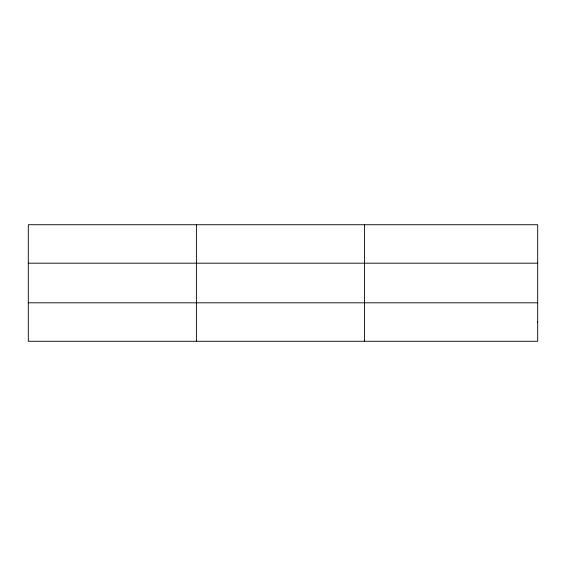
<?xml version="1.0" encoding="UTF-8"?>
<svg xmlns="http://www.w3.org/2000/svg" width="566" height="566" viewBox="0 0 566 566"><rect width="100%" height="100%" fill="white"/><g stroke="black" fill="none" stroke-linecap="round" stroke-linejoin="round"><path stroke-width="0.85" d="M196.402 341.27L196.402 224.73M364.504 341.27L364.504 224.73M28.3 263.19L537.7 263.19M28.3 302.81L537.7 302.81M537.7 322.04L537.7 341.27L28.3 341.27L28.3 224.73L537.7 224.73L537.7 322.04"/></g></svg>
